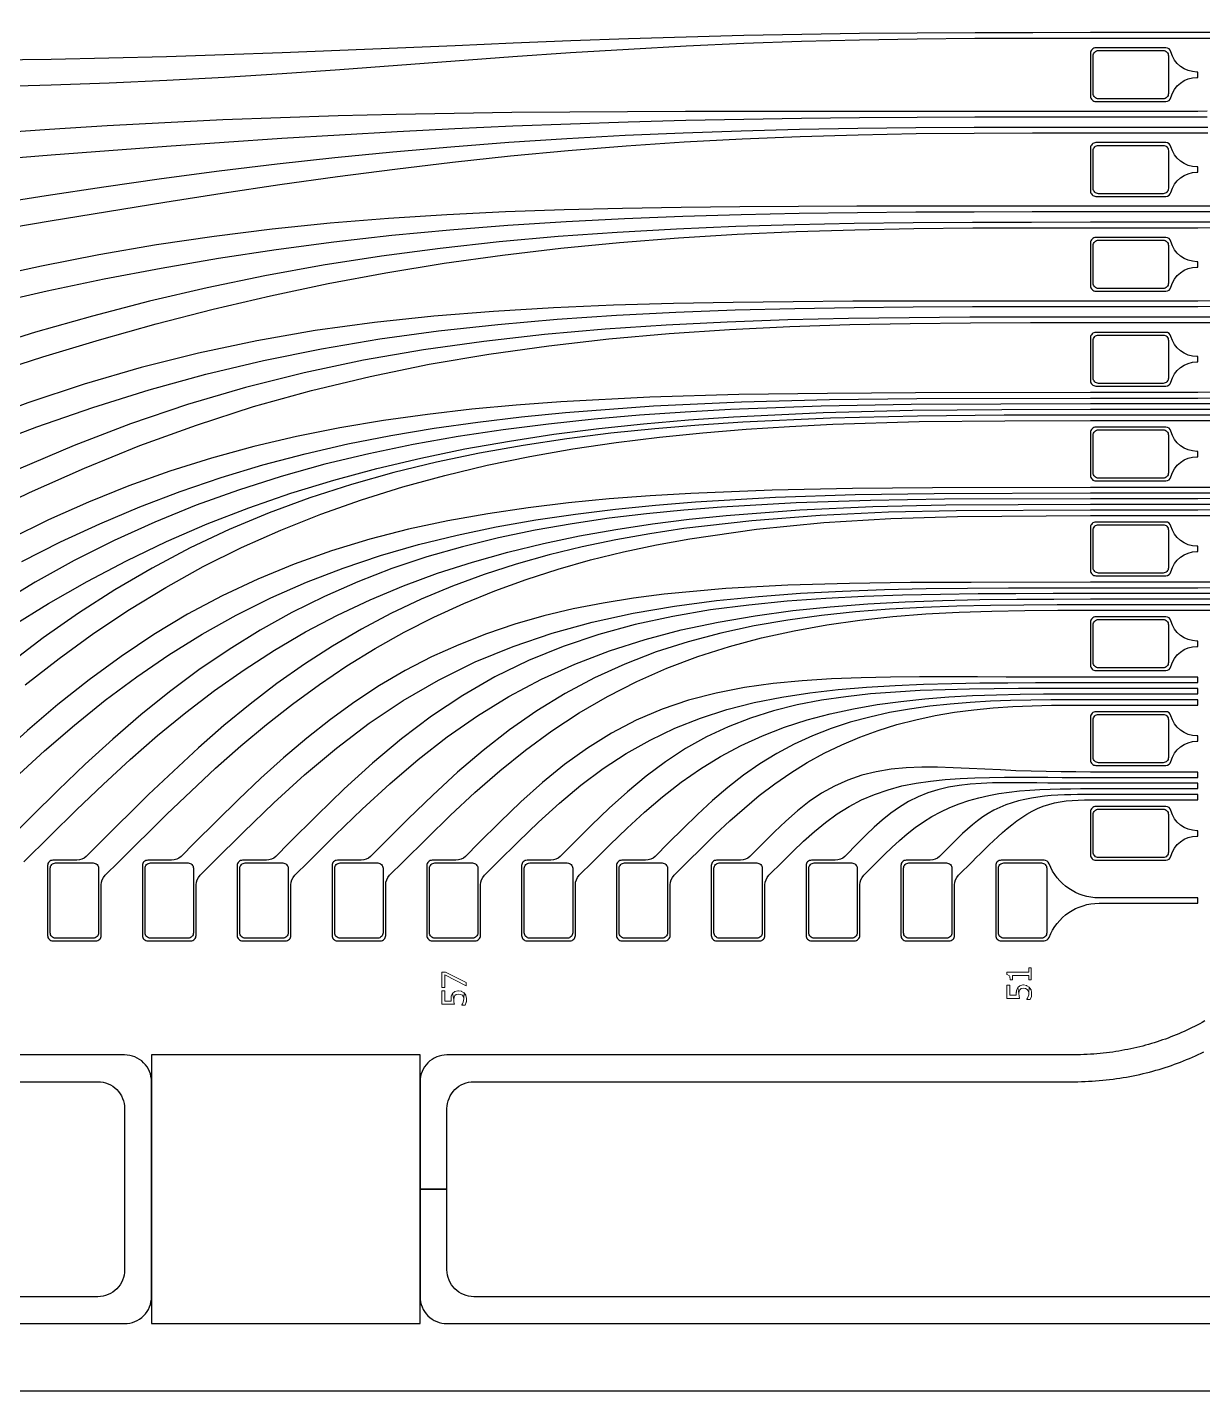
# Model space of a CAD drawing. Header units: millimetres. Extents: x 0 to 20, y 0 to 10.
# Drawn here: x 3.41 to 7.79, y 0 to 5.07 of the extents above; entities that cross this region are included whole.
import ezdxf

# ---------------------------------------------------------------- set-up
doc = ezdxf.new("R2010")
doc.units = ezdxf.units.MM
doc.header["$MEASUREMENT"] = 0
for name, color, linetype in [('Etch Layer 1', 10, 'Continuous'), ('Etch Layer 2', 112, 'Continuous'), ('Metal Layer 1', 52, 'Continuous')]:
    doc.layers.add(name, color=color, linetype=linetype)

msp = doc.modelspace()

# ---------------------------------------------------------------- linework, layer by layer
for points in [[(20, 10), (0, 10), (0, 0), (20, 0)], [(3.8715, 0.25), (4.8715, 0.25), (4.8715, 1.25), (3.8715, 1.25)]]:
    msp.add_lwpolyline(points, close=True)
at = {"layer": 'Etch Layer 1'}
for points in [[(7.7928, 1.3763), (7.7835, 1.3711), (7.7741, 1.366), (7.7646, 1.3611), (7.7551, 1.3562), (7.7456, 1.3514), (7.7359, 1.3467), (7.7262, 1.3421), (7.7165, 1.3376), (7.7066, 1.3332), (7.6967, 1.3289), (7.6868, 1.3248), (7.6767, 1.3207), (7.6667, 1.3167), (7.6565, 1.3129), (7.6463, 1.3091), (7.636, 1.3055), (7.6256, 1.3019), (7.6152, 1.2985), (7.6047, 1.2952), (7.5941, 1.292), (7.5834, 1.2889), (7.5727, 1.2859), (7.5619, 1.283), (7.5511, 1.2803), (7.5401, 1.2777), (7.5291, 1.2751), (7.5181, 1.2727), (7.5069, 1.2704), (7.4957, 1.2683), (7.4844, 1.2662), (7.473, 1.2643), (7.4615, 1.2625), (7.45, 1.2608), (7.4384, 1.2592), (7.4267, 1.2577), (7.415, 1.2564), (7.4031, 1.2552), (7.3912, 1.2541), (7.3792, 1.2532), (7.3671, 1.2523), (7.355, 1.2516), (7.3428, 1.251), (7.3304, 1.2506), (7.318, 1.2503), (7.3056, 1.2501), (7.293, 1.25), (4.9715, 1.25, 0.414214), (4.8715, 1.15), (4.8715, 0.75), (4.9715, 0.75), (4.9715, 1.05, -0.414214), (5.0715, 1.15), (7.2933, 1.15), (7.3066, 1.1501), (7.3201, 1.1503), (7.3336, 1.1506), (7.347, 1.1511), (7.3603, 1.1518), (7.3735, 1.1525), (7.3866, 1.1534), (7.3997, 1.1545), (7.4127, 1.1557), (7.4257, 1.157), (7.4385, 1.1584), (7.4513, 1.16), (7.464, 1.1617), (7.4766, 1.1636), (7.4892, 1.1656), (7.5017, 1.1677), (7.5141, 1.17), (7.5265, 1.1724), (7.5387, 1.1749), (7.5509, 1.1775), (7.563, 1.1803), (7.5751, 1.1832), (7.5871, 1.1863), (7.599, 1.1894), (7.6108, 1.1927), (7.6225, 1.1961), (7.6342, 1.1997), (7.6458, 1.2033), (7.6573, 1.2071), (7.6688, 1.211), (7.6802, 1.215), (7.6915, 1.2192), (7.7027, 1.2234), (7.7138, 1.2278), (7.7249, 1.2323), (7.7359, 1.2369), (7.7469, 1.2417), (7.7577, 1.2465), (7.7685, 1.2515), (7.7792, 1.2565), (7.7898, 1.2617)], [(0.35, 0.25), (3.7715, 0.25, 0.414214), (3.8715, 0.35), (3.8715, 1.15, 0.414214), (3.7715, 1.25), (1.35, 1.25, -0.414214)], [(1.35, 1.15), (3.6715, 1.15, -0.414214), (3.7715, 1.05), (3.7715, 0.45, -0.414214), (3.6715, 0.35), (0.45, 0.35, -0.414214)], [(19.19, 0.35), (5.0715, 0.35, -0.414214), (4.9715, 0.45), (4.9715, 0.75), (4.8715, 0.75), (4.8715, 0.35, 0.414214), (4.9715, 0.25), (19.29, 0.25, 0.414214)]]:
    msp.add_lwpolyline(points, format="xyb", dxfattribs=at)
at = {"layer": 'Etch Layer 2'}
for points in [[(7.3975, 4.8085, -0.414214), (7.3775, 4.8285), (7.3775, 4.9685, -0.414214), (7.3975, 4.9885), (7.6375, 4.9885, -0.414214), (7.6575, 4.9685), (7.6575, 4.8285, -0.414214), (7.6375, 4.8085)], [(7.3975, 4.4555, -0.414214), (7.3775, 4.4755), (7.3775, 4.6155, -0.414214), (7.3975, 4.6355), (7.6375, 4.6355, -0.414214), (7.6575, 4.6155), (7.6575, 4.4755, -0.414214), (7.6375, 4.4555)], [(7.3975, 4.1025, -0.414214), (7.3775, 4.1225), (7.3775, 4.2625, -0.414214), (7.3975, 4.2825), (7.6375, 4.2825, -0.414214), (7.6575, 4.2625), (7.6575, 4.1225, -0.414214), (7.6375, 4.1025)], [(7.3975, 3.7495, -0.414214), (7.3775, 3.7695), (7.3775, 3.9095, -0.414214), (7.3975, 3.9295), (7.6375, 3.9295, -0.414214), (7.6575, 3.9095), (7.6575, 3.7695, -0.414214), (7.6375, 3.7495)], [(7.3975, 3.3965, -0.414214), (7.3775, 3.4165), (7.3775, 3.5565, -0.414214), (7.3975, 3.5765), (7.6375, 3.5765, -0.414214), (7.6575, 3.5565), (7.6575, 3.4165, -0.414214), (7.6375, 3.3965)], [(7.3975, 3.0435, -0.414214), (7.3775, 3.0635), (7.3775, 3.2035, -0.414214), (7.3975, 3.2235), (7.6375, 3.2235, -0.414214), (7.6575, 3.2035), (7.6575, 3.0635, -0.414214), (7.6375, 3.0435)], [(7.3975, 2.6905, -0.414214), (7.3775, 2.7105), (7.3775, 2.8505, -0.414214), (7.3975, 2.8705), (7.6375, 2.8705, -0.414214), (7.6575, 2.8505), (7.6575, 2.7105, -0.414214), (7.6375, 2.6905)], [(7.3975, 2.3375, -0.414214), (7.3775, 2.3575), (7.3775, 2.4975, -0.414214), (7.3975, 2.5175), (7.6375, 2.5175, -0.414214), (7.6575, 2.4975), (7.6575, 2.3575, -0.414214), (7.6375, 2.3375)], [(7.3975, 1.9845, -0.414214), (7.3775, 2.0045), (7.3775, 2.1445, -0.414214), (7.3975, 2.1645), (7.6375, 2.1645, -0.414214), (7.6575, 2.1445), (7.6575, 2.0045, -0.414214), (7.6375, 1.9845)], [(3.5145, 1.6845, -0.414214), (3.4945, 1.7045), (3.4945, 1.9445, -0.414214), (3.5145, 1.9645), (3.6545, 1.9645, -0.414214), (3.6745, 1.9445), (3.6745, 1.7045, -0.414214), (3.6545, 1.6845)], [(3.8675, 1.6845, -0.414214), (3.8475, 1.7045), (3.8475, 1.9445, -0.414214), (3.8675, 1.9645), (4.0075, 1.9645, -0.414214), (4.0275, 1.9445), (4.0275, 1.7045, -0.414214), (4.0075, 1.6845)], [(4.2205, 1.6845, -0.414214), (4.2005, 1.7045), (4.2005, 1.9445, -0.414214), (4.2205, 1.9645), (4.3605, 1.9645, -0.414214), (4.3805, 1.9445), (4.3805, 1.7045, -0.414214), (4.3605, 1.6845)], [(4.5735, 1.6845, -0.414214), (4.5535, 1.7045), (4.5535, 1.9445, -0.414214), (4.5735, 1.9645), (4.7135, 1.9645, -0.414214), (4.7335, 1.9445), (4.7335, 1.7045, -0.414214), (4.7135, 1.6845)], [(4.9265, 1.6845, -0.414214), (4.9065, 1.7045), (4.9065, 1.9445, -0.414214), (4.9265, 1.9645), (5.0665, 1.9645, -0.414214), (5.0865, 1.9445), (5.0865, 1.7045, -0.414214), (5.0665, 1.6845)], [(5.2795, 1.6845, -0.414214), (5.2595, 1.7045), (5.2595, 1.9445, -0.414214), (5.2795, 1.9645), (5.4195, 1.9645, -0.414214), (5.4395, 1.9445), (5.4395, 1.7045, -0.414214), (5.4195, 1.6845)], [(5.6325, 1.6845, -0.414214), (5.6125, 1.7045), (5.6125, 1.9445, -0.414214), (5.6325, 1.9645), (5.7725, 1.9645, -0.414214), (5.7925, 1.9445), (5.7925, 1.7045, -0.414214), (5.7725, 1.6845)], [(5.9855, 1.6845, -0.414214), (5.9655, 1.7045), (5.9655, 1.9445, -0.414214), (5.9855, 1.9645), (6.1255, 1.9645, -0.414214), (6.1455, 1.9445), (6.1455, 1.7045, -0.414214), (6.1255, 1.6845)], [(6.3385, 1.6845, -0.414214), (6.3185, 1.7045), (6.3185, 1.9445, -0.414214), (6.3385, 1.9645), (6.4785, 1.9645, -0.414214), (6.4985, 1.9445), (6.4985, 1.7045, -0.414214), (6.4785, 1.6845)], [(6.6915, 1.6845, -0.414214), (6.6715, 1.7045), (6.6715, 1.9445, -0.414214), (6.6915, 1.9645), (6.8315, 1.9645, -0.414214), (6.8515, 1.9445), (6.8515, 1.7045, -0.414214), (6.8315, 1.6845)], [(7.0445, 1.6845, -0.414214), (7.0245, 1.7045), (7.0245, 1.9445, -0.414214), (7.0445, 1.9645), (7.1845, 1.9645, -0.414214), (7.2045, 1.9445), (7.2045, 1.7045, -0.414214), (7.1845, 1.6845)]]:
    msp.add_lwpolyline(points, format="xyb", close=True, dxfattribs=at)
for points in [[(7.7928, 1.3763), (7.7835, 1.3711), (7.7741, 1.366), (7.7646, 1.3611), (7.7551, 1.3562), (7.7456, 1.3514), (7.7359, 1.3467), (7.7262, 1.3421), (7.7165, 1.3376), (7.7066, 1.3332), (7.6967, 1.3289), (7.6868, 1.3248), (7.6767, 1.3207), (7.6667, 1.3167), (7.6565, 1.3129), (7.6463, 1.3091), (7.636, 1.3055), (7.6256, 1.3019), (7.6152, 1.2985), (7.6047, 1.2952), (7.5941, 1.292), (7.5834, 1.2889), (7.5727, 1.2859), (7.5619, 1.283), (7.5511, 1.2803), (7.5401, 1.2777), (7.5291, 1.2751), (7.5181, 1.2727), (7.5069, 1.2704), (7.4957, 1.2683), (7.4844, 1.2662), (7.473, 1.2643), (7.4615, 1.2625), (7.45, 1.2608), (7.4384, 1.2592), (7.4267, 1.2577), (7.415, 1.2564), (7.4031, 1.2552), (7.3912, 1.2541), (7.3792, 1.2532), (7.3671, 1.2523), (7.355, 1.2516), (7.3428, 1.251), (7.3304, 1.2506), (7.318, 1.2503), (7.3056, 1.2501), (7.293, 1.25), (4.9715, 1.25, 0.414214), (4.8715, 1.15), (4.8715, 0.75), (4.9715, 0.75), (4.9715, 1.05, -0.414214), (5.0715, 1.15), (7.2933, 1.15), (7.3066, 1.1501), (7.3201, 1.1503), (7.3336, 1.1506), (7.347, 1.1511), (7.3603, 1.1518), (7.3735, 1.1525), (7.3866, 1.1534), (7.3997, 1.1545), (7.4127, 1.1557), (7.4257, 1.157), (7.4385, 1.1584), (7.4513, 1.16), (7.464, 1.1617), (7.4766, 1.1636), (7.4892, 1.1656), (7.5017, 1.1677), (7.5141, 1.17), (7.5265, 1.1724), (7.5387, 1.1749), (7.5509, 1.1775), (7.563, 1.1803), (7.5751, 1.1832), (7.5871, 1.1863), (7.599, 1.1894), (7.6108, 1.1927), (7.6225, 1.1961), (7.6342, 1.1997), (7.6458, 1.2033), (7.6573, 1.2071), (7.6688, 1.211), (7.6802, 1.215), (7.6915, 1.2192), (7.7027, 1.2234), (7.7138, 1.2278), (7.7249, 1.2323), (7.7359, 1.2369), (7.7469, 1.2417), (7.7577, 1.2465), (7.7685, 1.2515), (7.7792, 1.2565), (7.7898, 1.2617)], [(0.35, 0.25), (3.7715, 0.25, 0.414214), (3.8715, 0.35), (3.8715, 1.15, 0.414214), (3.7715, 1.25), (1.35, 1.25, -0.414214)], [(1.35, 1.15), (3.6715, 1.15, -0.414214), (3.7715, 1.05), (3.7715, 0.45, -0.414214), (3.6715, 0.35), (0.45, 0.35, -0.414214)], [(19.19, 0.35), (5.0715, 0.35, -0.414214), (4.9715, 0.45), (4.9715, 0.75), (4.8715, 0.75), (4.8715, 0.35, 0.414214), (4.9715, 0.25), (19.29, 0.25, 0.414214)]]:
    msp.add_lwpolyline(points, format="xyb", dxfattribs=at)
at = {"layer": 'Metal Layer 1'}
for points in [[(7.838, 5.055), (7.7675, 5.055), (7.3675, 5.055), (7.1524, 5.0549), (6.9374, 5.0545), (6.7223, 5.0534), (6.5073, 5.0513), (6.2922, 5.0481), (6.0772, 5.0438), (5.8622, 5.0383), (5.6473, 5.0316), (5.4323, 5.0239), (5.2174, 5.0154), (5.0025, 5.0064), (4.7875, 4.9971), (4.5726, 4.9881), (4.3577, 4.9796), (4.1427, 4.9719), (3.9278, 4.9652), (3.7128, 4.9597), (3.4978, 4.9553), (3.2827, 4.9522)], [(3.2832, 4.855), (3.4983, 4.8605), (3.7133, 4.8681), (3.9283, 4.8778), (4.1432, 4.8894), (4.358, 4.9029), (4.5728, 4.9178), (4.7876, 4.9337), (5.0024, 4.9498), (5.2172, 4.9657), (5.432, 4.9806), (5.6468, 4.9941), (5.8617, 5.0057), (6.0767, 5.0154), (6.2917, 5.023), (6.5068, 5.0285), (6.7219, 5.0321), (6.9371, 5.0341), (7.1523, 5.0349), (7.3675, 5.035), (7.7675, 5.035), (7.838, 5.035)], [(7.8023, 4.7622), (7.7675, 4.762), (7.3675, 4.762), (7.1521, 4.762), (6.9367, 4.762), (6.7214, 4.7621), (6.5059, 4.7621), (6.2905, 4.7621), (6.0751, 4.7619), (5.8596, 4.7615), (5.6441, 4.7607), (5.4286, 4.7594), (5.2132, 4.7574), (4.9977, 4.7545), (4.7823, 4.7505), (4.567, 4.7452), (4.3517, 4.7384), (4.1365, 4.7299), (3.9213, 4.7197), (3.7063, 4.7079), (3.4913, 4.6943), (3.2765, 4.6793)], [(3.2838, 4.5823), (3.4983, 4.5997), (3.7128, 4.6165), (3.9274, 4.6325), (4.142, 4.6477), (4.3568, 4.6619), (4.5715, 4.6751), (4.7864, 4.6872), (5.0013, 4.6981), (5.2162, 4.7077), (5.4312, 4.7161), (5.6463, 4.7231), (5.8614, 4.7289), (6.0765, 4.7335), (6.2916, 4.7369), (6.5068, 4.7393), (6.7219, 4.7408), (6.9371, 4.7416), (7.1523, 4.742), (7.3675, 4.742), (7.7675, 4.742), (7.8021, 4.7422)], [(7.8046, 4.7022), (7.7675, 4.702), (7.3675, 4.702), (7.1508, 4.7019), (6.9341, 4.7014), (6.7174, 4.7002), (6.5007, 4.6978), (6.284, 4.694), (6.0674, 4.6885), (5.8508, 4.6811), (5.6344, 4.6716), (5.418, 4.6599), (5.2017, 4.6458), (4.9856, 4.6293), (4.7698, 4.6104), (4.5541, 4.589), (4.3387, 4.5652), (4.1236, 4.5391), (3.9088, 4.5107), (3.6942, 4.4804), (3.4799, 4.4481), (3.2659, 4.4142)], [(3.2808, 4.3181), (3.4941, 4.3543), (3.7075, 4.3897), (3.9212, 4.4241), (4.135, 4.4574), (4.3491, 4.4892), (4.5634, 4.5192), (4.7779, 4.5473), (4.9927, 4.5731), (5.2077, 4.5963), (5.423, 4.6167), (5.6384, 4.6342), (5.8541, 4.6486), (6.0699, 4.6602), (6.2859, 4.6689), (6.502, 4.675), (6.7183, 4.679), (6.9346, 4.6811), (7.1511, 4.6819), (7.3675, 4.682), (7.7675, 4.682), (7.8045, 4.6822)], [(7.8151, 4.4093), (7.7675, 4.409), (7.3675, 4.409), (7.1502, 4.409), (6.9328, 4.409), (6.7153, 4.4089), (6.4976, 4.4086), (6.2798, 4.4079), (6.0618, 4.4065), (5.8437, 4.4042), (5.6255, 4.4006), (5.4074, 4.3952), (5.1893, 4.3876), (4.9715, 4.3772), (4.754, 4.3635), (4.537, 4.3458), (4.3206, 4.3236), (4.105, 4.2967), (3.89, 4.2648), (3.6759, 4.228), (3.4625, 4.1864), (3.2499, 4.1405)], [(3.2715, 4.0457), (3.483, 4.0937), (3.6951, 4.1382), (3.9079, 4.1789), (4.1215, 4.2156), (4.3357, 4.2482), (4.5507, 4.2765), (4.7662, 4.3009), (4.9822, 4.3214), (5.1987, 4.3384), (5.4154, 4.3522), (5.6323, 4.3633), (5.8493, 4.3718), (6.0663, 4.3782), (6.2833, 4.3828), (6.5003, 4.3858), (6.7172, 4.3877), (6.934, 4.3886), (7.1508, 4.389), (7.3675, 4.389), (7.7675, 4.389), (7.8149, 4.3893)], [(7.8184, 4.3493), (7.7675, 4.349), (7.3675, 4.349), (7.1475, 4.3489), (6.9275, 4.3484), (6.7074, 4.347), (6.4872, 4.3443), (6.2668, 4.3398), (6.0464, 4.3331), (5.826, 4.3238), (5.6056, 4.3115), (5.3855, 4.2957), (5.1657, 4.276), (4.9465, 4.252), (4.7279, 4.2233), (4.5103, 4.1895), (4.2937, 4.1503), (4.0783, 4.1056), (3.8642, 4.0555), (3.6514, 4.0001), (3.4399, 3.9397), (3.2295, 3.8749)], [(3.2585, 3.7819), (3.4674, 3.8488), (3.6773, 3.912), (3.8883, 3.9711), (4.1006, 4.0259), (4.314, 4.0759), (4.5286, 4.1211), (4.7442, 4.1614), (4.9607, 4.1968), (5.178, 4.2273), (5.3959, 4.2531), (5.6143, 4.2745), (5.833, 4.2917), (6.052, 4.305), (6.2712, 4.3148), (6.4904, 4.3216), (6.7097, 4.3258), (6.929, 4.328), (7.1482, 4.3289), (7.3675, 4.329), (7.7675, 4.329), (7.8182, 4.3293)], [(7.8196, 4.0563), (7.7675, 4.056), (7.3675, 4.056), (7.1466, 4.056), (6.9256, 4.0559), (6.7041, 4.0557), (6.4823, 4.055), (6.26, 4.0536), (6.0373, 4.0511), (5.8143, 4.0468), (5.591, 4.0403), (5.3678, 4.0308), (5.1449, 4.0175), (4.9226, 3.9996), (4.7012, 3.976), (4.4813, 3.9458), (4.2631, 3.9081), (4.0468, 3.8625), (3.8327, 3.8087), (3.6208, 3.7468), (3.4111, 3.6771), (3.2035, 3.6001)], [(3.239, 3.5094), (3.4448, 3.588), (3.6525, 3.6603), (3.8623, 3.7257), (4.0741, 3.7839), (4.2881, 3.8347), (4.5039, 3.8782), (4.7215, 3.9148), (4.9405, 3.9449), (5.1605, 3.9692), (5.3812, 3.9885), (5.6023, 4.0035), (5.8236, 4.0148), (6.0449, 4.023), (6.266, 4.0287), (6.4869, 4.0324), (6.7074, 4.0345), (6.9277, 4.0356), (7.1477, 4.0359), (7.3675, 4.036), (7.7675, 4.036), (7.8194, 4.0363)], [(3.2155, 3.2459), (3.4172, 3.3433), (3.6215, 3.4344), (3.8286, 3.5183), (4.0387, 3.5945), (4.2516, 3.6629), (4.4673, 3.7232), (4.6853, 3.7757), (4.9055, 3.8205), (5.1273, 3.8583), (5.3503, 3.8896), (5.5741, 3.9149), (5.7984, 3.9348), (6.0229, 3.9498), (6.2475, 3.9608), (6.4719, 3.9681), (6.6961, 3.9727), (6.9201, 3.975), (7.1439, 3.9759), (7.3675, 3.976), (7.7675, 3.976), (7.8192, 3.9763)], [(7.8194, 3.9963), (7.7675, 3.996), (7.3675, 3.996), (7.1427, 3.9959), (6.9178, 3.9954), (6.6924, 3.9938), (6.4667, 3.9907), (6.2406, 3.9856), (6.0141, 3.9777), (5.7875, 3.9665), (5.5608, 3.9512), (5.3345, 3.9313), (5.1088, 3.9059), (4.8841, 3.8743), (4.661, 3.8357), (4.44, 3.7893), (4.2215, 3.7346), (4.0058, 3.6712), (3.7931, 3.5991), (3.5834, 3.5184), (3.3768, 3.4297)], [(7.8882, 3.7175), (7.7675, 3.715), (7.3675, 3.715), (6.716, 3.7144), (6.388, 3.7124), (6.0582, 3.7075), (5.7269, 3.6977), (5.395, 3.6805), (5.2293, 3.6682), (5.0639, 3.653), (4.8992, 3.6342), (4.7354, 3.6115), (4.5729, 3.5843), (4.4119, 3.5522), (4.2526, 3.5147), (4.0954, 3.4717), (3.9403, 3.4228), (3.7874, 3.3681), (3.6367, 3.3076), (3.4884, 3.2413), (3.3423, 3.1696)], [(7.8362, 3.6734), (7.7675, 3.673), (7.3675, 3.673), (6.7002, 3.6705), (6.3644, 3.6643), (6.0269, 3.6519), (5.8578, 3.6426), (5.6884, 3.6308), (5.5191, 3.6162), (5.35, 3.5983), (5.1813, 3.577), (5.0132, 3.5517), (4.8462, 3.522), (4.6805, 3.4877), (4.5166, 3.4482), (4.3546, 3.4033), (4.195, 3.3526), (4.038, 3.2959), (3.8837, 3.2332), (3.7323, 3.1644), (3.5838, 3.0897), (3.4381, 3.0092), (3.2953, 2.9232)], [(3.3885, 3.086), (3.5328, 3.1591), (3.6791, 3.2272), (3.8277, 3.2901), (3.9784, 3.3476), (4.1314, 3.3996), (4.2863, 3.4463), (4.4433, 3.4877), (4.6019, 3.524), (4.7621, 3.5555), (4.9236, 3.5826), (5.086, 3.6057), (5.2491, 3.6251), (5.4127, 3.6413), (5.7406, 3.6654), (6.0683, 3.6806), (6.3951, 3.6893), (6.7204, 3.6934), (7.3675, 3.695), (7.7675, 3.695), (7.8296, 3.6953)], [(7.8385, 3.6314), (7.7675, 3.631), (7.3675, 3.631), (7.0462, 3.6306), (6.7236, 3.6279), (6.3991, 3.6204), (6.0728, 3.6055), (5.9092, 3.5945), (5.7454, 3.5806), (5.5816, 3.5636), (5.4181, 3.5429), (5.2552, 3.5184), (5.0931, 3.4895), (4.9323, 3.456), (4.7731, 3.4174), (4.616, 3.3734), (4.4613, 3.3235), (4.3095, 3.2676), (4.1608, 3.2055), (4.0154, 3.1371), (3.8735, 3.0623), (3.7351, 2.9814), (3.6002, 2.8946), (3.4686, 2.802), (3.3403, 2.7042)], [(3.3479, 2.8433), (3.4886, 2.9304), (3.6321, 3.0125), (3.7783, 3.0893), (3.9273, 3.1606), (4.0791, 3.2263), (4.2335, 3.2863), (4.3904, 3.3408), (4.5497, 3.3896), (4.7109, 3.4332), (4.8739, 3.4717), (5.0383, 3.5055), (5.2037, 3.5347), (5.3699, 3.5599), (5.5367, 3.5812), (5.7037, 3.599), (5.871, 3.6136), (6.0382, 3.6253), (6.3722, 3.6413), (6.705, 3.6495), (7.0367, 3.6526), (7.3675, 3.653), (7.7675, 3.653), (7.8375, 3.6534)], [(3.4009, 2.6279), (3.5271, 2.726), (3.6564, 2.8194), (3.789, 2.9076), (3.9249, 2.9903), (4.0641, 3.0673), (4.2068, 3.1384), (4.3526, 3.2037), (4.5014, 3.263), (4.6531, 3.3166), (4.8072, 3.3645), (4.9634, 3.407), (5.1212, 3.4445), (5.2804, 3.4771), (5.4405, 3.5053), (5.6013, 3.5292), (5.7626, 3.5493), (5.924, 3.5658), (6.0855, 3.5791), (6.2468, 3.5896), (6.4079, 3.5975), (6.729, 3.607), (7.0487, 3.6105), (7.3675, 3.611), (7.7675, 3.611), (7.8397, 3.6114)], [(7.8332, 3.3623), (7.7675, 3.362), (7.3675, 3.362), (6.7794, 3.3611), (6.4819, 3.3585), (6.1817, 3.3522), (5.8792, 3.34), (5.7275, 3.3309), (5.5758, 3.3193), (5.4244, 3.3046), (5.2735, 3.2865), (5.1236, 3.2645), (4.975, 3.238), (4.8283, 3.2064), (4.6838, 3.1693), (4.542, 3.1262), (4.4032, 3.0769), (4.2675, 3.0211), (4.1351, 2.9588), (4.0061, 2.89), (3.8805, 2.8148), (3.7582, 2.7335), (3.6391, 2.6466), (3.5229, 2.5543), (3.4093, 2.4575), (3.298, 2.3567)], [(7.8422, 3.3204), (7.7675, 3.32), (7.3675, 3.32), (6.8233, 3.3183), (6.5486, 3.314), (6.2717, 3.3051), (5.9932, 3.2893), (5.8538, 3.278), (5.7144, 3.2641), (5.5754, 3.2472), (5.437, 3.2269), (5.2995, 3.2028), (5.1634, 3.1744), (5.029, 3.1415), (4.8966, 3.1035), (4.7668, 3.0602), (4.6395, 3.0113), (4.5152, 2.9568), (4.3939, 2.8965), (4.2756, 2.8307), (4.1604, 2.7593), (4.0482, 2.6827), (3.9387, 2.6012), (3.832, 2.5152), (3.7276, 2.4252), (3.6251, 2.3319), (3.5244, 2.236), (3.3256, 2.0394)], [(3.3638, 2.2817), (3.4734, 2.3815), (3.5851, 2.4778), (3.6993, 2.5699), (3.8163, 2.6572), (3.9364, 2.7392), (4.0597, 2.8157), (4.1862, 2.8863), (4.3159, 2.9509), (4.4489, 3.0094), (4.585, 3.0619), (4.7239, 3.1084), (4.8655, 3.1492), (5.0092, 3.1847), (5.1549, 3.2152), (5.3019, 3.2412), (5.4499, 3.2631), (5.5987, 3.2814), (5.7478, 3.2964), (5.897, 3.3086), (6.1949, 3.3257), (6.4911, 3.3355), (6.7852, 3.3402), (7.3675, 3.342), (7.7675, 3.342), (7.8344, 3.3423)], [(3.3964, 1.9686), (3.5919, 2.1623), (3.6911, 2.257), (3.7917, 2.3494), (3.8943, 2.4388), (3.9991, 2.5247), (4.1064, 2.6065), (4.2165, 2.6839), (4.3293, 2.7566), (4.4451, 2.8243), (4.5638, 2.8868), (4.6854, 2.944), (4.8098, 2.996), (4.9367, 3.0428), (5.0661, 3.0845), (5.1975, 3.1213), (5.3307, 3.1536), (5.4652, 3.1817), (5.6007, 3.2058), (5.737, 3.2263), (5.8738, 3.2436), (6.0107, 3.2579), (6.2846, 3.2787), (6.5575, 3.2911), (6.8289, 3.2974), (7.3675, 3.3), (7.7675, 3.3), (7.8434, 3.3004)]]:
    msp.add_lwpolyline(points, dxfattribs=at)
for points in [[(7.6669, 4.8135, -0.341999), (7.7637, 4.8885), (7.7675, 4.8885), (7.7675, 4.9085), (7.7637, 4.9085, -0.341999), (7.6669, 4.9835, 0.341999), (7.6475, 4.9985), (7.3875, 4.9985, 0.414214), (7.3675, 4.9785), (7.3675, 4.8185, 0.414214), (7.3875, 4.7985), (7.6475, 4.7985, 0.341999)], [(7.6669, 4.4605, -0.341999), (7.7637, 4.5355), (7.7675, 4.5355), (7.7675, 4.5555), (7.7637, 4.5555, -0.341999), (7.6669, 4.6305, 0.341999), (7.6475, 4.6455), (7.3875, 4.6455, 0.414214), (7.3675, 4.6255), (7.3675, 4.4655, 0.414214), (7.3875, 4.4455), (7.6475, 4.4455, 0.341999)], [(7.6669, 4.1075, -0.341999), (7.7637, 4.1825), (7.7675, 4.1825), (7.7675, 4.2025), (7.7637, 4.2025, -0.341999), (7.6669, 4.2775, 0.341999), (7.6475, 4.2925), (7.3875, 4.2925, 0.414214), (7.3675, 4.2725), (7.3675, 4.1125, 0.414214), (7.3875, 4.0925), (7.6475, 4.0925, 0.341999)], [(7.6669, 3.7545, -0.341999), (7.7637, 3.8295), (7.7675, 3.8295), (7.7675, 3.8495), (7.7637, 3.8495, -0.341999), (7.6669, 3.9245, 0.341999), (7.6475, 3.9395), (7.3875, 3.9395, 0.414214), (7.3675, 3.9195), (7.3675, 3.7595, 0.414214), (7.3875, 3.7395), (7.6475, 3.7395, 0.341999)], [(7.6669, 3.4015, -0.341999), (7.7637, 3.4765), (7.7675, 3.4765), (7.7675, 3.4965), (7.7637, 3.4965, -0.341999), (7.6669, 3.5715, 0.341999), (7.6475, 3.5865), (7.3875, 3.5865, 0.414214), (7.3675, 3.5665), (7.3675, 3.4065, 0.414214), (7.3875, 3.3865), (7.6475, 3.3865, 0.341999)], [(7.6669, 3.0485, -0.341999), (7.7637, 3.1235), (7.7675, 3.1235), (7.7675, 3.1435), (7.7637, 3.1435, -0.341999), (7.6669, 3.2185, 0.341999), (7.6475, 3.2335), (7.3875, 3.2335, 0.414214), (7.3675, 3.2135), (7.3675, 3.0535, 0.414214), (7.3875, 3.0335), (7.6475, 3.0335, 0.341999)], [(7.6669, 2.8655, 0.341999), (7.6475, 2.8805), (7.3875, 2.8805, 0.414214), (7.3675, 2.8605), (7.3675, 2.7005, 0.414214), (7.3875, 2.6805), (7.6475, 2.6805, 0.341999), (7.6669, 2.6955, -0.341999), (7.7637, 2.7705), (7.7675, 2.7705), (7.7675, 2.7905), (7.7637, 2.7905, -0.341999)], [(5.0906, 2.0394), (5.0404, 1.9891, -0.198912), (5.0051, 1.9745), (4.9165, 1.9745, 0.414214), (4.8965, 1.9545), (4.8965, 1.6945, 0.414214), (4.9165, 1.6745), (5.0765, 1.6745, 0.414214), (5.0965, 1.6945), (5.0965, 1.8831, -0.198912), (5.1111, 1.9184), (5.1614, 1.9686), (5.2366, 2.0434), (5.3127, 2.1167), (5.3904, 2.1872), (5.4704, 2.2538), (5.5531, 2.3155), (5.6388, 2.3718), (5.7278, 2.4221), (5.8201, 2.4661), (5.9155, 2.5038), (6.014, 2.5354), (6.115, 2.5612), (6.2181, 2.5817), (6.3227, 2.5977), (6.4281, 2.6099), (6.534, 2.619), (6.64, 2.6255), (6.7456, 2.6299), (6.8508, 2.6328), (6.9553, 2.6345), (7.0592, 2.6354), (7.1624, 2.6359), (7.2651, 2.636), (7.3675, 2.636), (7.7675, 2.636), (7.7675, 2.656), (7.3675, 2.656), (7.2631, 2.656), (7.1583, 2.6562), (7.0529, 2.6565), (6.9466, 2.6569), (6.8394, 2.6573), (6.7313, 2.6572), (6.6225, 2.6563), (6.5132, 2.654), (6.4036, 2.6498), (6.2943, 2.6429), (6.1858, 2.6325), (6.0787, 2.6175), (5.9736, 2.5969), (5.8713, 2.5701), (5.7721, 2.5363), (5.6762, 2.4954), (5.5839, 2.4473), (5.4951, 2.3922), (5.4095, 2.3307), (5.3268, 2.2634), (5.2466, 2.1916), (5.1681, 2.1164)], [(5.4436, 2.0394), (5.3934, 1.9891, -0.198912), (5.3581, 1.9745), (5.2695, 1.9745, 0.414214), (5.2495, 1.9545), (5.2495, 1.6945, 0.414214), (5.2695, 1.6745), (5.4295, 1.6745, 0.414214), (5.4495, 1.6945), (5.4495, 1.8831, -0.198912), (5.4641, 1.9184), (5.5144, 1.9686), (5.5777, 2.0317), (5.6418, 2.0937), (5.7071, 2.1538), (5.7743, 2.2111), (5.8435, 2.265), (5.9152, 2.315), (5.9895, 2.3606), (6.0664, 2.4017), (6.1459, 2.438), (6.2278, 2.4697), (6.3119, 2.4967), (6.3978, 2.5195), (6.485, 2.5384), (6.5731, 2.5537), (6.6617, 2.5658), (6.7507, 2.5752), (6.8396, 2.5823), (6.9284, 2.5872), (7.0168, 2.5906), (7.105, 2.5926), (7.1927, 2.5936), (7.2802, 2.5939), (7.3675, 2.594), (7.7675, 2.594), (7.7675, 2.614), (7.3675, 2.614), (7.2783, 2.614), (7.1889, 2.6139), (7.099, 2.6136), (7.0085, 2.613), (6.9175, 2.6117), (6.8258, 2.6094), (6.7337, 2.6059), (6.6413, 2.6007), (6.5489, 2.5934), (6.4569, 2.5833), (6.3656, 2.5699), (6.2756, 2.5527), (6.1875, 2.5308), (6.1015, 2.5038), (6.0182, 2.4715), (5.9377, 2.4335), (5.86, 2.3901), (5.7852, 2.3413), (5.7131, 2.2877), (5.6433, 2.2298), (5.5756, 2.1684), (5.5092, 2.1046)], [(5.7966, 2.0394), (5.7464, 1.9891, -0.198912), (5.7111, 1.9745), (5.6225, 1.9745, 0.414214), (5.6025, 1.9545), (5.6025, 1.6945, 0.414214), (5.6225, 1.6745), (5.7825, 1.6745, 0.414214), (5.8025, 1.6945), (5.8025, 1.8831, -0.198912), (5.8171, 1.9184), (5.8674, 1.9686), (5.919, 2.0201), (5.9712, 2.071), (6.0242, 2.1208), (6.0786, 2.1689), (6.1344, 2.215), (6.1921, 2.2588), (6.2516, 2.2998), (6.313, 2.3379), (6.3764, 2.3728), (6.4417, 2.4045), (6.5087, 2.4328), (6.5771, 2.4577), (6.6468, 2.4793), (6.7175, 2.4977), (6.7888, 2.5129), (6.8607, 2.5252), (6.9329, 2.5347), (7.0053, 2.5418), (7.0778, 2.5466), (7.1503, 2.5497), (7.2227, 2.5513), (7.2951, 2.5519), (7.3675, 2.552), (7.7675, 2.552), (7.7675, 2.572), (7.3675, 2.572), (7.2934, 2.572), (7.2192, 2.5716), (7.1448, 2.5707), (7.0701, 2.569), (6.995, 2.5661), (6.9198, 2.5618), (6.8444, 2.5557), (6.769, 2.5476), (6.6939, 2.5371), (6.6192, 2.5239), (6.5453, 2.5077), (6.4726, 2.4882), (6.4013, 2.465), (6.3319, 2.438), (6.2646, 2.407), (6.1994, 2.3721), (6.1364, 2.3333), (6.0757, 2.2908), (6.017, 2.245), (5.9601, 2.1964), (5.9047, 2.1454), (5.8504, 2.0928)], [(7.6669, 2.3425, -0.341999), (7.7637, 2.4175), (7.7675, 2.4175), (7.7675, 2.4375), (7.7637, 2.4375, -0.341999), (7.6669, 2.5125, 0.341999), (7.6475, 2.5275), (7.3875, 2.5275, 0.414214), (7.3675, 2.5075), (7.3675, 2.3475, 0.414214), (7.3875, 2.3275), (7.6475, 2.3275, 0.341999)], [(6.1496, 2.0394), (6.0994, 1.9891, -0.198912), (6.0641, 1.9745), (5.9755, 1.9745, 0.414214), (5.9555, 1.9545), (5.9555, 1.6945, 0.414214), (5.9755, 1.6745), (6.1355, 1.6745, 0.414214), (6.1555, 1.6945), (6.1555, 1.8831, -0.198912), (6.1701, 1.9184), (6.2204, 1.9686), (6.2594, 2.0075), (6.2989, 2.0454), (6.3394, 2.0816), (6.381, 2.1156), (6.4241, 2.1467), (6.4688, 2.1746), (6.5153, 2.199), (6.5636, 2.2198), (6.6135, 2.2371), (6.6651, 2.2509), (6.7179, 2.2616), (6.7719, 2.2695), (6.8265, 2.2751), (6.8816, 2.2788), (6.9368, 2.2812), (6.9919, 2.2826), (7.0467, 2.2832), (7.1012, 2.2834), (7.1552, 2.2833), (7.2088, 2.2832), (7.262, 2.2831), (7.3148, 2.283), (7.3675, 2.283), (7.7675, 2.283), (7.7675, 2.303), (7.3675, 2.303), (7.3127, 2.3031), (7.2576, 2.3034), (7.202, 2.3043), (7.1459, 2.3058), (7.0892, 2.3079), (7.0318, 2.3106), (6.9738, 2.3135), (6.9153, 2.3165), (6.8566, 2.319), (6.7978, 2.3206), (6.7393, 2.3206), (6.6815, 2.3183), (6.6248, 2.313), (6.5695, 2.3039), (6.5159, 2.2906), (6.4641, 2.2729), (6.4143, 2.2506), (6.3665, 2.2238), (6.3205, 2.1929), (6.2761, 2.1582), (6.2331, 2.1205), (6.1911, 2.0805)], [(6.5734, 1.9686), (6.6005, 1.9957), (6.628, 2.0223), (6.656, 2.0481), (6.6848, 2.0728), (6.7144, 2.096), (6.7451, 2.1176), (6.7769, 2.1374), (6.8099, 2.1553), (6.8439, 2.1711), (6.8789, 2.185), (6.9149, 2.197), (6.9516, 2.2071), (6.989, 2.2156), (7.0267, 2.2225), (7.0647, 2.228), (7.1028, 2.2323), (7.1409, 2.2355), (7.179, 2.2378), (7.2169, 2.2394), (7.2547, 2.2403), (7.2924, 2.2408), (7.33, 2.241), (7.3675, 2.241), (7.7675, 2.241), (7.7675, 2.261), (7.3675, 2.261), (7.328, 2.261), (7.2884, 2.2611), (7.2486, 2.2614), (7.2083, 2.2618), (7.1677, 2.2623), (7.1268, 2.2628), (7.0855, 2.2631), (7.0439, 2.263), (7.0023, 2.2623), (6.9607, 2.2607), (6.9194, 2.2578), (6.8786, 2.2532), (6.8386, 2.2464), (6.7996, 2.2372), (6.7618, 2.2253), (6.7253, 2.2105), (6.6901, 2.1929), (6.6563, 2.1725), (6.6238, 2.1495), (6.5923, 2.1242), (6.5619, 2.0971), (6.5321, 2.0686), (6.5026, 2.0394), (6.4524, 1.9891, -0.198912), (6.4171, 1.9745), (6.3285, 1.9745, 0.414214), (6.3085, 1.9545), (6.3085, 1.6945, 0.414214), (6.3285, 1.6745), (6.4885, 1.6745, 0.414214), (6.5085, 1.6945), (6.5085, 1.8831, -0.198912), (6.5231, 1.9184)], [(6.8556, 2.0394), (6.8054, 1.9891, -0.198912), (6.7701, 1.9745), (6.6815, 1.9745, 0.414214), (6.6615, 1.9545), (6.6615, 1.6945, 0.414214), (6.6815, 1.6745), (6.8415, 1.6745, 0.414214), (6.8615, 1.6945), (6.8615, 1.8831, -0.198912), (6.8761, 1.9184), (6.9264, 1.9686), (6.942, 1.9843), (6.9578, 2), (6.9736, 2.0156), (6.9897, 2.0313), (7.006, 2.0468), (7.0226, 2.0623), (7.0396, 2.0775), (7.0569, 2.0924), (7.0747, 2.1069), (7.0929, 2.1207), (7.1115, 2.1338), (7.1306, 2.146), (7.1502, 2.1571), (7.1702, 2.167), (7.1907, 2.1754), (7.2117, 2.1825), (7.2331, 2.1882), (7.2548, 2.1925), (7.2769, 2.1955), (7.2993, 2.1975), (7.3219, 2.1985), (7.3446, 2.1989), (7.3675, 2.199), (7.7675, 2.199), (7.7675, 2.219), (7.3675, 2.219), (7.3432, 2.219), (7.3189, 2.2189), (7.2946, 2.2185), (7.2701, 2.2178), (7.2456, 2.2167), (7.2211, 2.2151), (7.1965, 2.2128), (7.1719, 2.2098), (7.1475, 2.2059), (7.1232, 2.2011), (7.0992, 2.1954), (7.0756, 2.1885), (7.0524, 2.1804), (7.0299, 2.1712), (7.008, 2.1606), (6.9868, 2.1488), (6.9664, 2.1359), (6.9466, 2.1218), (6.9275, 2.1067), (6.909, 2.0907), (6.8909, 2.074), (6.8732, 2.0568)], [(7.6669, 1.9895, -0.341999), (7.7637, 2.0645), (7.7675, 2.0645), (7.7675, 2.0845), (7.7637, 2.0845, -0.341999), (7.6669, 2.1595, 0.341999), (7.6475, 2.1745), (7.3875, 2.1745, 0.414214), (7.3675, 2.1545), (7.3675, 1.9945, 0.414214), (7.3875, 1.9745), (7.6475, 1.9745, 0.341999)], [(7.2131, 1.6872, -0.30896), (7.3994, 1.8145), (7.7675, 1.8145), (7.7675, 1.8345), (7.3994, 1.8345, -0.30896), (7.2131, 1.9618, 0.30896), (7.1945, 1.9745), (7.0345, 1.9745, 0.414214), (7.0145, 1.9545), (7.0145, 1.6945, 0.414214), (7.0345, 1.6745), (7.1945, 1.6745, 0.30896)]]:
    msp.add_lwpolyline(points, format="xyb", close=True, dxfattribs=at)
for points in [[(7.8385, 3.2783), (7.7675, 3.278), (7.3675, 3.278), (6.8671, 3.2756), (6.615, 3.2697), (6.3614, 3.258), (6.107, 3.2385), (5.8528, 3.2091), (5.7262, 3.1899), (5.6003, 3.1674), (5.4753, 3.1412), (5.3517, 3.1111), (5.2296, 3.0767), (5.1095, 3.0379), (4.9915, 2.9943), (4.876, 2.946), (4.7631, 2.8927), (4.6528, 2.8345), (4.5453, 2.7716), (4.4405, 2.704), (4.3383, 2.6321), (4.2386, 2.556), (4.1412, 2.4762), (4.0459, 2.3931), (3.8603, 2.2192), (3.6786, 2.0394), (3.6284, 1.9891, -0.198912), (3.5931, 1.9745), (3.5045, 1.9745, 0.414214), (3.4845, 1.9545), (3.4845, 1.6945, 0.414214), (3.5045, 1.6745), (3.6645, 1.6745, 0.414214), (3.6845, 1.6945), (3.6845, 1.8831, -0.198912), (3.6991, 1.9184), (3.7494, 1.9686), (3.928, 2.1457), (4.1103, 2.3175), (4.2037, 2.4), (4.2992, 2.4797), (4.3968, 2.5561), (4.4967, 2.6289), (4.5992, 2.6978), (4.7042, 2.7625), (4.8118, 2.823), (4.922, 2.8789), (5.0346, 2.9304), (5.1496, 2.9774), (5.2667, 3.02), (5.3857, 3.0582), (5.5064, 3.0922), (5.6283, 3.1223), (5.7513, 3.1486), (5.8751, 3.1714), (6.1242, 3.2072), (6.374, 3.2317), (6.6237, 3.2467), (6.8725, 3.2546), (7.3675, 3.258), (7.7675, 3.258), (7.8395, 3.2583)], [(7.864, 3.0097), (7.7675, 3.009), (7.3675, 3.009), (6.9228, 3.0088), (6.6976, 3.0078), (6.4701, 3.0047), (6.2407, 2.998), (6.0103, 2.9854), (5.7805, 2.9644), (5.6665, 2.9497), (5.5535, 2.9317), (5.4419, 2.9099), (5.332, 2.8838), (5.2241, 2.8531), (5.1184, 2.8175), (5.0152, 2.7769), (4.9145, 2.7311), (4.8164, 2.6803), (4.7209, 2.6244), (4.6279, 2.5637), (4.5374, 2.4985), (4.4492, 2.4291), (4.3629, 2.356), (4.2785, 2.2798), (4.1954, 2.2011), (4.0316, 2.0394), (3.9814, 1.9891, -0.198912), (3.9461, 1.9745), (3.8575, 1.9745, 0.414214), (3.8375, 1.9545), (3.8375, 1.6945, 0.414214), (3.8575, 1.6745), (4.0175, 1.6745, 0.414214), (4.0375, 1.6945), (4.0375, 1.8831, -0.198912), (4.0521, 1.9184), (4.1024, 1.9686), (4.2138, 2.0794), (4.3264, 2.1881), (4.4415, 2.2929), (4.5598, 2.3921), (4.6821, 2.4845), (4.8088, 2.5691), (4.9403, 2.6452), (5.0766, 2.7125), (5.2175, 2.7707), (5.3629, 2.82), (5.512, 2.8609), (5.6642, 2.894), (5.8187, 2.9205), (5.9746, 2.9411), (6.1312, 2.9568), (6.288, 2.9684), (6.4444, 2.9766), (6.6003, 2.9822), (6.7553, 2.9857), (6.9094, 2.9877), (7.0627, 2.9886), (7.2153, 2.989), (7.3675, 2.989), (7.7675, 2.989), (7.865, 2.9897)], [(7.866, 2.9677), (7.7675, 2.967), (7.3675, 2.967), (7.2286, 2.967), (7.0892, 2.9667), (6.9493, 2.9659), (6.8085, 2.9641), (6.6669, 2.9611), (6.5246, 2.9562), (6.3817, 2.9489), (6.2385, 2.9385), (6.0954, 2.9245), (5.9529, 2.906), (5.8118, 2.8823), (5.6727, 2.8523), (5.5364, 2.8154), (5.4035, 2.7707), (5.2747, 2.7178), (5.1502, 2.6567), (5.0301, 2.5874), (4.9143, 2.5103), (4.8025, 2.426), (4.6944, 2.3354), (4.5893, 2.2398), (4.4864, 2.1406), (4.3846, 2.0394), (4.3344, 1.9891, -0.198912), (4.2991, 1.9745), (4.2105, 1.9745, 0.414214), (4.1905, 1.9545), (4.1905, 1.6945, 0.414214), (4.2105, 1.6745), (4.3705, 1.6745, 0.414214), (4.3905, 1.6945), (4.3905, 1.8831, -0.198912), (4.4051, 1.9184), (4.4554, 1.9686), (4.5549, 2.0677), (4.6556, 2.1652), (4.7583, 2.2595), (4.8638, 2.3495), (4.9726, 2.434), (5.0853, 2.5124), (5.2021, 2.5839), (5.323, 2.6481), (5.4479, 2.7049), (5.5767, 2.7543), (5.7089, 2.7965), (5.8439, 2.8319), (5.981, 2.8611), (6.1195, 2.8848), (6.2588, 2.9037), (6.3986, 2.9182), (6.5383, 2.929), (6.6778, 2.9367), (6.8168, 2.9417), (6.9552, 2.9448), (7.093, 2.9464), (7.2304, 2.9469), (7.3675, 2.947), (7.7675, 2.947), (7.8669, 2.9477)], [(7.8676, 2.9257), (7.7675, 2.925), (7.3675, 2.925), (7.2436, 2.9249), (7.1195, 2.9244), (6.995, 2.923), (6.87, 2.9202), (6.7445, 2.9155), (6.6185, 2.9085), (6.4923, 2.8987), (6.3661, 2.8854), (6.2403, 2.8683), (6.1152, 2.8467), (5.9914, 2.8201), (5.8696, 2.7879), (5.7502, 2.7497), (5.6339, 2.7049), (5.5211, 2.6535), (5.4119, 2.5953), (5.3065, 2.5306), (5.2048, 2.4598), (5.1065, 2.3834), (5.0112, 2.3021), (4.9185, 2.2169), (4.8276, 2.1289), (4.7376, 2.0394), (4.6874, 1.9891, -0.198912), (4.6521, 1.9745), (4.5635, 1.9745, 0.414214), (4.5435, 1.9545), (4.5435, 1.6945, 0.414214), (4.5635, 1.6745), (4.7235, 1.6745, 0.414214), (4.7435, 1.6945), (4.7435, 1.8831, -0.198912), (4.7581, 1.9184), (4.8084, 1.9686), (4.8962, 2.0561), (4.9849, 2.1424), (5.0753, 2.2264), (5.168, 2.3072), (5.2634, 2.3839), (5.362, 2.456), (5.464, 2.5229), (5.5695, 2.5841), (5.6784, 2.6395), (5.7906, 2.689), (5.9057, 2.7324), (6.0233, 2.77), (6.1429, 2.802), (6.264, 2.8288), (6.3861, 2.8507), (6.5088, 2.8681), (6.6318, 2.8814), (6.7549, 2.8912), (6.8778, 2.8978), (7.0006, 2.9019), (7.1231, 2.9041), (7.2454, 2.9049), (7.3675, 2.905), (7.7675, 2.905), (7.8682, 2.9057)]]:
    msp.add_lwpolyline(points, format="xyb", dxfattribs=at)
at = {"layer": 'Metal Layer 1', "lineweight": 0}
for points in [[(7.0561, 1.5577), (7.0561, 1.5488), (7.057, 1.5488), (7.066, 1.5443), (7.0669, 1.5416), (7.0687, 1.53), (7.0767, 1.53), (7.0767, 1.5461), (7.1375, 1.5461), (7.1375, 1.53), (7.1465, 1.53), (7.1465, 1.5738), (7.1375, 1.5738), (7.1375, 1.5577)], [(4.9526, 1.5577), (4.9526, 1.5013), (4.9634, 1.5013), (4.9634, 1.5479), (5.043, 1.5067), (5.043, 1.5192), (4.9661, 1.5577)], [(4.9526, 1.4879), (4.9526, 1.4387), (4.9992, 1.4387), (4.9974, 1.4468), (4.9974, 1.4566), (4.992, 1.479), (4.9875, 1.47), (4.9875, 1.47), (4.9875, 1.4504), (4.9634, 1.4504), (4.9634, 1.4879)], [(4.992, 1.479), (4.9974, 1.4566), (4.9983, 1.4647), (5.001, 1.4709), (5.0063, 1.4754), (5.0144, 1.4763), (5.0224, 1.4754), (5.0287, 1.4718), (5.0332, 1.4656), (5.0341, 1.4584), (5.0358, 1.4808), (5.026, 1.4861), (5.0251, 1.487), (5.0144, 1.4888), (5.0117, 1.4888), (5.001, 1.4861)], [(5.0269, 1.436), (5.0269, 1.4351), (5.0394, 1.4351), (5.0394, 1.4351), (5.043, 1.4459), (5.0439, 1.4477), (5.0448, 1.4584), (5.0448, 1.4602), (5.0421, 1.4709), (5.0421, 1.4718), (5.0358, 1.4808), (5.0358, 1.4808), (5.0341, 1.4584), (5.0332, 1.4521), (5.0314, 1.4459), (5.0287, 1.4396)], [(7.0561, 1.5094), (7.0561, 1.4602), (7.1026, 1.4602), (7.1018, 1.4682), (7.1009, 1.4781), (7.0964, 1.5005), (7.0919, 1.4915), (7.0919, 1.4915), (7.091, 1.4718), (7.0669, 1.4718), (7.0669, 1.5094)], [(7.0901, 1.4799), (7.091, 1.4763), (7.091, 1.4718), (7.0919, 1.4915)], [(7.0964, 1.5005), (7.1009, 1.4781), (7.1018, 1.4861), (7.1044, 1.4924), (7.1098, 1.4969), (7.1179, 1.4978), (7.1259, 1.4969), (7.1322, 1.4933), (7.1366, 1.487), (7.1375, 1.4799), (7.1393, 1.5022), (7.1304, 1.5076), (7.1286, 1.5085), (7.1179, 1.5103), (7.1152, 1.5103), (7.1044, 1.5076)], [(7.1304, 1.4575), (7.1304, 1.4566), (7.1429, 1.4566), (7.1429, 1.4566), (7.1474, 1.4674), (7.1474, 1.4691), (7.1483, 1.4799), (7.1483, 1.4817), (7.1465, 1.4924), (7.1456, 1.4933), (7.1393, 1.5022), (7.1393, 1.5022), (7.1375, 1.4799), (7.1375, 1.4736), (7.1349, 1.4674), (7.1331, 1.4611)], [(4.9866, 1.4584), (4.9866, 1.4548), (4.9875, 1.4504), (4.9875, 1.47)]]:
    msp.add_lwpolyline(points, close=True, dxfattribs=at)

doc.saveas('drawing.dxf')
